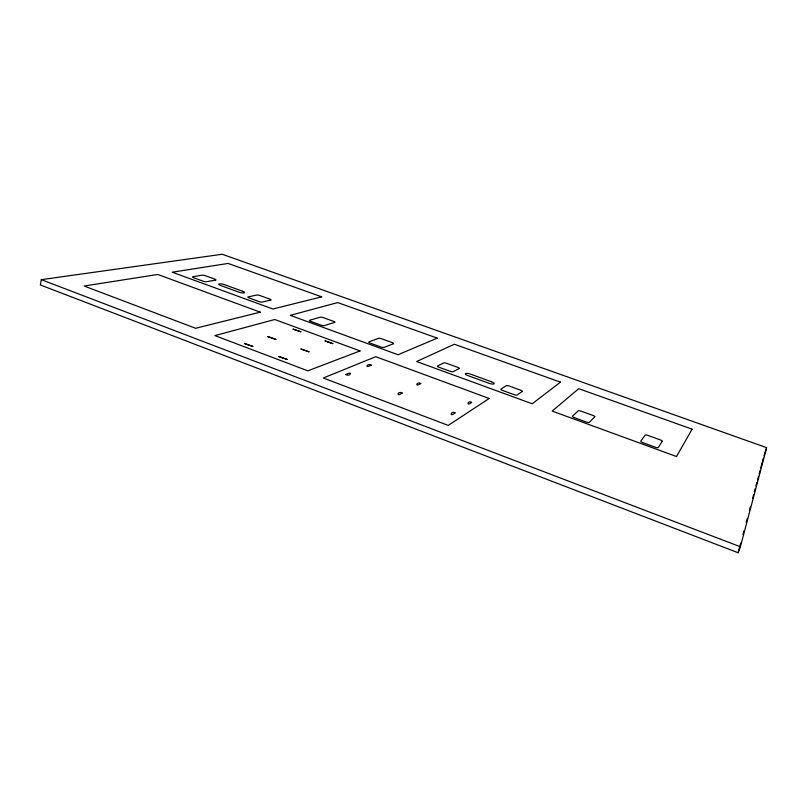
<?xml version="1.0" encoding="UTF-8"?>
<svg xmlns="http://www.w3.org/2000/svg" width="807" height="807" viewBox="0 0 807 807"><rect width="100%" height="100%" fill="white"/><g stroke="black" fill="none" stroke-linecap="round" stroke-linejoin="round"><path stroke-width="1.21" d="M41.308 279.666L40.35 284.952L738.123 552.745L740.372 546.773L766.65 447.663L222.197 254.255L41.308 279.666L740.372 546.773M738.123 552.745L740.705 543.05M742.965 534.567L743.943 530.935M746.203 522.462L747.171 518.82M749.431 510.347L750.409 506.705M752.669 498.232L753.637 494.59M754.283 492.169L755.251 488.538M755.897 486.117L756.865 482.475M757.521 480.054L758.489 476.423M759.135 474.002L760.103 470.36M760.749 467.939L763.331 458.245M763.987 455.824L766.65 447.663M345.83 374.559C350.198 377.273 353.476 370.1 345.83 374.559M455.087 412.922C451.093 410.077 448.672 418.087 455.057 412.992M332.817 343.57L324.918 340.897L332.756 343.651M309.051 351.812L300.829 348.957L309.051 351.842M420.74 383.517C414.445 387.996 416.694 380.934 420.74 383.517M300.87 331.788L293.092 329.135L300.87 331.788M402.189 393.059C395.299 397.901 397.982 390.306 402.189 393.059M287.161 359.408L278.627 356.492L287.161 359.408M275.853 339.404L267.763 336.6L275.853 339.404M371.2 365.137C363.826 369.233 367.518 362.545 371.19 365.157M252.813 346.415L244.42 343.5L252.813 346.415M471.631 402.421C466.073 407.263 467.717 399.697 471.631 402.421M692.083 429.163L676.518 456.53L552.18 411.086L578.73 388.671L692.083 429.163M662.265 441.348L658.25 447.502A2.804 0.726 19 0 1 655.203 447.169L642.947 442.7A2.784 0.726 18.9 0 1 640.788 441.126L645.166 435.144A2.724 0.696 18.8 0 1 648.142 435.477L660.086 439.815A2.744 0.696 19 0 1 662.265 441.348M594.749 416.836L589.312 422.343A2.724 0.716 18.1 0 1 586.215 421.98L574.382 417.663A2.714 0.706 17.9 0 1 572.456 416.19L578.226 410.844A2.653 0.676 17.9 0 1 581.252 411.217L592.792 415.403A2.663 0.686 18 0 1 594.749 416.836M560.462 382.145L532.206 403.782L416.604 361.526L454.371 344.246L560.462 382.145M522.19 391.466L517.146 395.006A2.643 0.686 17 0 1 513.998 394.613L502.64 390.467A2.633 0.686 16.8 0 1 500.955 389.105L506.231 385.665A2.592 0.666 16.9 0 1 509.318 386.069L520.465 390.114A2.603 0.666 17 0 1 522.19 391.466M489.193 398.476L448.218 425.4L323.314 378.009L375.709 356.684L489.193 398.476M459.143 368.557L453.191 371.694A2.592 0.666 16.1 0 1 450.013 371.27L439.028 367.256A2.582 0.666 15.9 0 1 437.545 365.985L443.699 362.948A2.542 0.646 16 0 1 446.826 363.382L457.619 367.296A2.552 0.646 16.1 0 1 459.143 368.557M437.253 338.133L398.012 354.737L290.258 315.345L337.75 302.585L437.253 338.133M393.372 343.742L384.021 347.434A2.552 0.646 15.1 0 1 380.773 346.97L370.171 343.096A2.542 0.646 14.9 0 1 368.89 341.906L378.513 338.345A2.492 0.615 15.1 0 1 381.671 338.809L392.051 342.572A2.502 0.615 15.2 0 1 393.372 343.742M360.053 350.914L307.86 370.837L214.904 335.601L274.773 319.511L360.053 350.914M334.653 322.427L324.243 325.614A2.522 0.625 14.3 0 1 320.964 325.13L310.695 321.388A2.512 0.615 14.1 0 1 309.595 320.268L320.258 317.201A2.461 0.595 14.3 0 1 323.456 317.686L333.503 321.327A2.471 0.595 14.4 0 1 334.653 322.427M260.257 312.158L195.607 328.288L84.14 286.021L157.769 274.471L260.257 312.158M321.67 296.845L272.907 309.01L172.224 272.211L228.149 263.435L321.67 296.845M270.668 300.103L262.245 302.06A2.492 0.595 13.5 0 1 258.946 301.556L249.06 297.944A2.482 0.585 13.4 0 1 248.142 296.915L256.737 295.039A2.441 0.575 13.5 0 1 259.975 295.544L269.709 299.074A2.451 0.575 13.6 0 1 270.668 300.103M215.59 280.09L206.501 281.734A2.471 0.575 12.9 0 1 203.182 281.209L193.599 277.709A2.471 0.565 12.8 0 1 192.833 276.751L202.093 275.187A2.431 0.555 12.9 0 1 205.351 275.712L214.783 279.131A2.431 0.555 13 0 1 215.59 280.09M242.625 291.256L224.739 284.75A4.096 0.948 13.1 0 0 219.272 283.893A4.096 0.948 13.1 0 0 220.664 285.527L238.65 292.084A4.096 0.958 13.3 0 0 244.107 292.931A4.096 0.958 13.3 0 0 242.625 291.256M491.292 381.681L470.814 374.226A4.307 1.1 16.3 0 0 465.578 373.53A4.307 1.1 16.3 0 0 468.191 375.699L488.81 383.204A4.328 1.11 16.6 0 0 494.025 383.89A4.328 1.11 16.6 0 0 491.292 381.681"/></g></svg>
